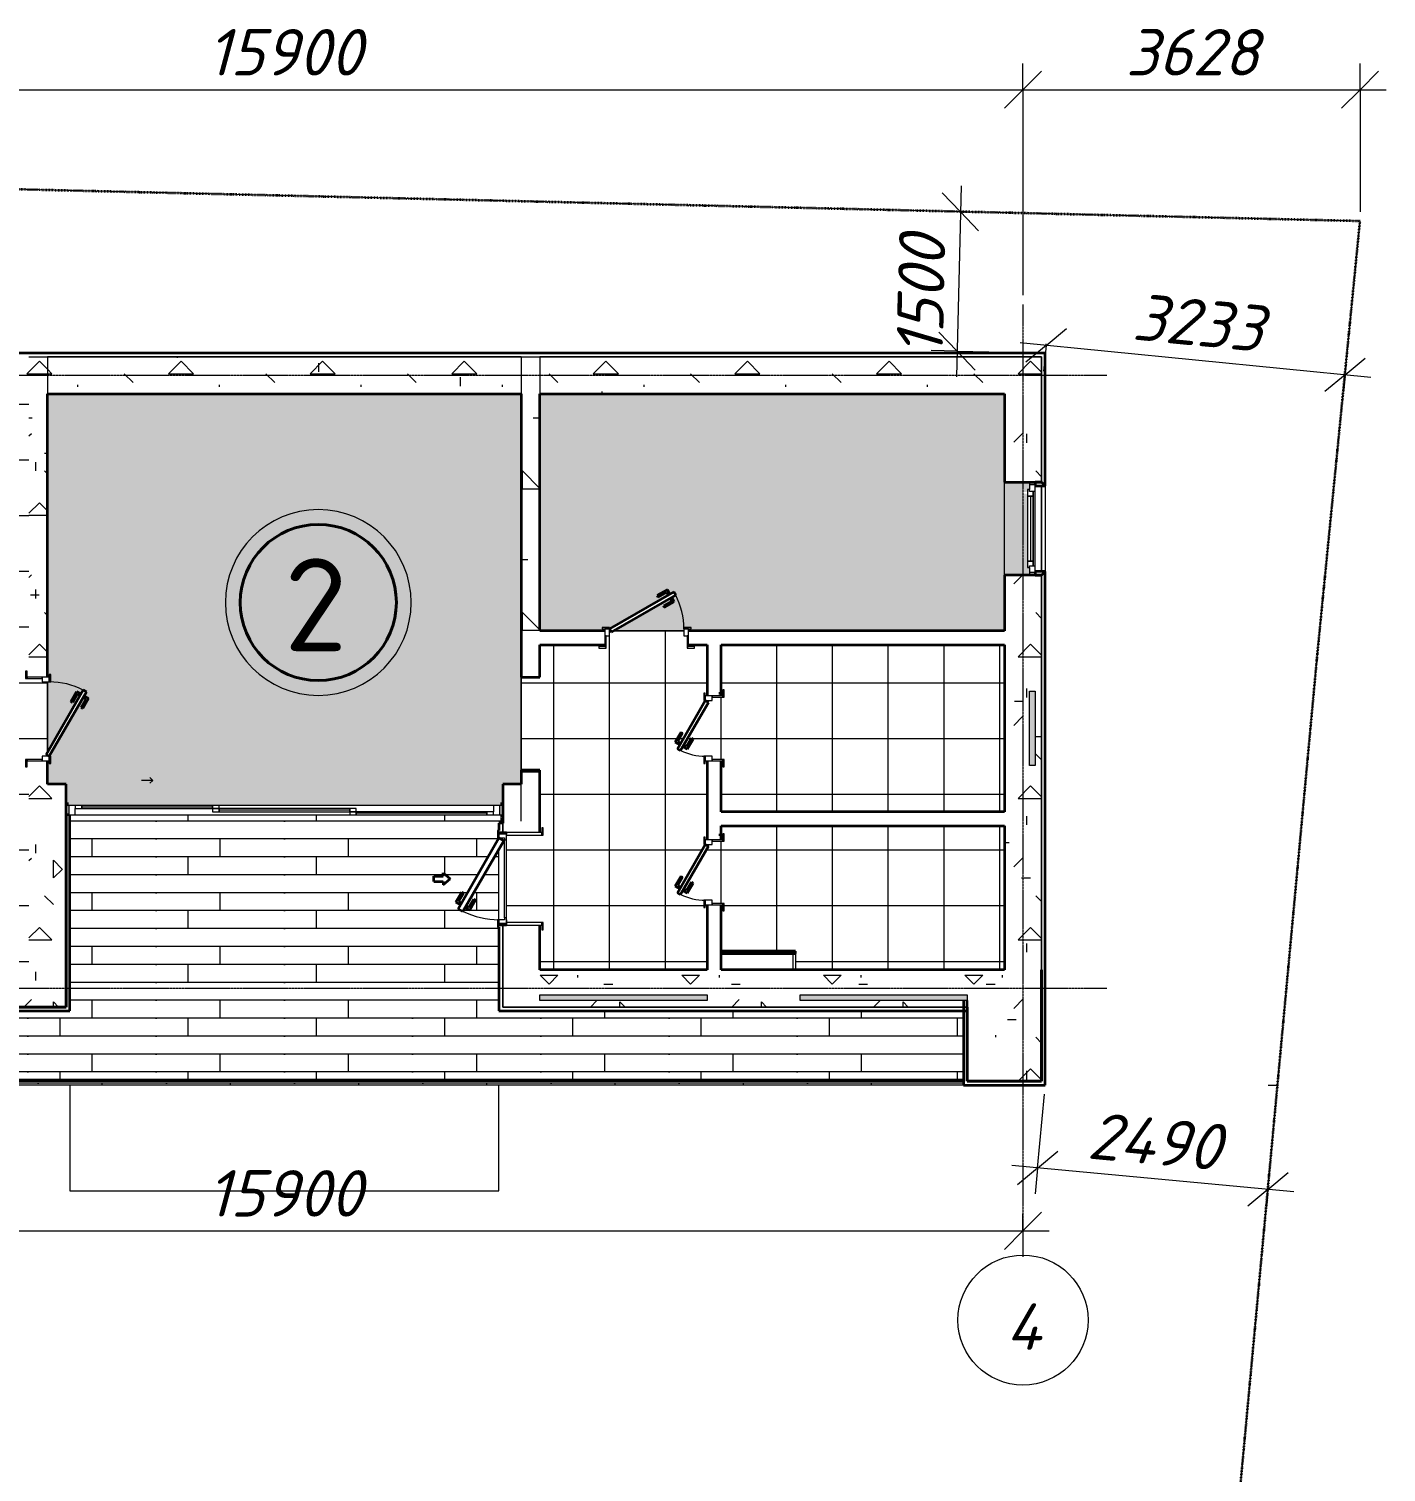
# Model space of a CAD drawing. Header units: millimetres. Extents: x -14888 to 33668, y -5535 to 40004.
# Drawn here: x 14500 to 29108, y 24466 to 40004 of the extents above; entities that cross this region are included whole.
import ezdxf

# ---------------------------------------------------------------- set-up
doc = ezdxf.new("R2010")
doc.units = ezdxf.units.MM
for name, pattern in [('Dash dot', [15.875, 6.35, -4.7625, 0, -4.7625]), ('Осевая 12-2-2_2_', [16, 12, -2, 0, -2]), ('Пунктир 1-0_7', [1.7, 1, -0.7]), ('Штрих', [6.35, 3.175, -3.175])]:
    doc.linetypes.add(name, pattern=pattern)
for name, color, linetype, lineweight in [('A-ANNO-DIMS', 7, 'Continuous', 9), ('A-ANNO-DIMS-200', 7, 'Continuous', 9), ('A-ANNO-NOTE', 7, 'Continuous', 9), ('A-AREA', 7, 'Пунктир 1-0_7', 9), ('A-DOOR', 7, 'Continuous', 9), ('A-FLOR', 7, 'Continuous', 9), ('A-FLOR-PATT', 7, 'Continuous', 9), ('A-GLAZ', 7, 'Continuous', 9), ('A-WALL', 7, 'Continuous', 9), ('A-WALL-PATT', 7, 'Continuous', 18), ('S-GRID', 7, 'Continuous', 9)]:
    doc.layers.add(name, color=color, linetype=linetype, lineweight=lineweight)
for name, color, linetype, lineweight, true_color in [('A-DETL', 7, 'Continuous', 9, 0x00a600), ('C-PROP-LINE', 1, 'Dash dot', 35, 0xff0000), ('S-GRID-IDEN', 7, 'Continuous', 9, 0x646464)]:
    doc.layers.add(name, color=color, linetype=linetype, lineweight=lineweight, true_color=true_color)
doc.styles.add('ISOCPEUR_B_2', font='', dxfattribs={"height": 1000})
doc.styles.add('ISOCPEUR_I', font='', dxfattribs={"height": 500})
doc.styles.get('ISOCPEUR_B_2').set_extended_font_data('ISOCPEUR', bold=True)
doc.styles.get('ISOCPEUR_I').set_extended_font_data('ISOCPEUR', italic=True)
doc.dimstyles.new('2_5_мм_1', dxfattribs={"dimscale": 304.8, "dimtxt": 497.990588, "dimasz": 1.312336, "dimexe": 0.918635, "dimexo": 0.328084, "dimgap": 0, "dimtad": 1, "dimdec": 0, "dimdsep": 46, "dimtxsty": 'ISOCPEUR_I', "dimblk1": 'OBLIQUE', "dimblk2": 'OBLIQUE', "dimsah": 1, "dimcen": 0.09, "dimdle": 0.918635, "dimadec": 1, "dimazin": 0, "dimtfac": 1, "dimtdec": 4, "dimtix": 1, "dimtmove": 0, "dimatfit": 3, "dimfxl": 1, "dimtvp": 1, "dimtolj": 1, "dimtzin": 0, "dimarcsym": 2})
doc.dimstyles.new('2_5_мм_1_1', dxfattribs={"dimscale": 304.8, "dimtxt": 497.990588, "dimasz": 1.312336, "dimexe": 0.918635, "dimexo": 0.328084, "dimgap": 0, "dimtad": 1, "dimdec": 0, "dimdsep": 46, "dimtxsty": 'ISOCPEUR_I', "dimblk1": 'OBLIQUE', "dimblk2": 'OBLIQUE', "dimsah": 1, "dimcen": 0.09, "dimdle": 0.918635, "dimadec": 1, "dimazin": 0, "dimtfac": 1, "dimtdec": 4, "dimtix": 1, "dimtmove": 2, "dimatfit": 3, "dimfxl": 1, "dimtvp": 1, "dimtolj": 1, "dimtzin": 0, "dimarcsym": 2})
pattern_1 = [(0, (0, 0), (1524, 1524), [190.5, -1333.5]), (90, (0, 0), (-1524, 1524), [190.5, -1333.5]), (135, (190.5, 0), (-1524, 1e-13), [269.41, -1885.854]), (0, (190.5, 857.2), (1524, 1524), [190.5, -1333.5]), (45, (285.8, 762), (0, 1524), [134.704, -2020.56]), (135, (285.8, 762), (-1524, 1e-13), [134.704, -2020.56]), (0, (762, 1238.2), (1524, 1524), [269.41, -1254.59]), (45, (762, 1238.2), (0, 1524), [190.5, -1964.76]), (135, (1031.4, 1238.2), (-1524, 1e-13), [190.5, -1964.76]), (90, (1047.8, 381), (-1524, 1524), [190.5, -1333.5]), (45, (1047.8, 381), (0, 1524), [134.704, -2020.56]), (135, (1143, 476.2), (-1524, 1e-13), [134.704, -2020.56]), (0, (190.5, 381), (1524, 1524), [95.25, -1276.35]), (0, (1333.5, 762), (1524, 1524), [95.25, -1276.35]), (90, (857.2, 952.5), (-1524, 1524), [95.25, -1276.35]), (135, (1047.8, 95.2), (-1524, 1e-13), [134.704, -2020.56]), (135, (381, 1143), (-1524, 1e-13), [134.704, -2020.56]), (45, (714.4, 500.1), (0, 1524), [134.704, -2020.56]), (90, (523.9, 190.5), (-1524, 1524), [23.81, -1500.187]), (90, (595.3, 833.4), (-1524, 1524), [23.81, -1500.187]), (90, (1309.7, 1095.4), (-1524, 1524), [23.81, -1500.187]), (90, (1333.5, 285.8), (-1524, 1524), [23.81, -1500.187])]

# ---------------------------------------------------------------- blocks, each defined once
blk = doc.blocks.new('INT 19 Дверь межкомнатная одностворчатая - 900 х 2370 _800_ Глухое Л-НАР-2537697-ГП')
at = {"layer": 'A-DOOR', "lineweight": 35}
for p, q in [((-313, 485), (-293, 520)), ((380, 85), (-313, 485)), ((-293, 520), (400, 120)), ((-250, 495), (-222, 543)), ((-215, 515), (-232, 485)), ((-222, 543), (-114, 480)), ((-124, 463), (-215, 515)), ((-114, 480), (-124, 463)), ((-297, 413), (-270, 460)), ((-189, 350), (-297, 413)), ((-252, 450), (-270, 420)), ((-270, 420), (-179, 368)), ((-179, 368), (-189, 350)), ((400, 120), (380, 85))]:
    blk.add_line(p, q, dxfattribs=at)
at = {"layer": 'A-DOOR'}
for p, q in [((-400, 135), (-480, 135)), ((-480, 135), (-480, 120)), ((-480, 120), (-400, 120)), ((-400, 120), (-450, 120)), ((-450, 120), (-450, 45)), ((-435, 45), (-450, 45)), ((-450, 45), (-450, -120)), ((-450, 45), (-400, 45)), ((-435, -120), (-435, 45)), ((-400, 120), (-400, 135)), ((-400, 45), (-400, 120)), ((480, 135), (400, 135)), ((400, 135), (400, 120)), ((400, 120), (480, 120)), ((450, 120), (400, 120)), ((400, 120), (400, 45)), ((400, 45), (450, 45)), ((450, 45), (435, 45)), ((435, 45), (435, -120)), ((450, 45), (450, 120)), ((450, -120), (450, 45)), ((480, 120), (480, 135)), ((-435, -120), (-515, -120)), ((-515, -120), (-515, -135)), ((-515, -135), (-435, -135)), ((-450, -120), (-435, -120)), ((-435, -135), (-435, -120)), ((435, -120), (450, -120)), ((515, -120), (435, -120)), ((435, -120), (435, -135)), ((435, -135), (515, -135)), ((515, -135), (515, -120))]:
    blk.add_line(p, q, dxfattribs=at)
blk.add_arc((400, 120), 800, 152.8794, 180, dxfattribs=at)
blk = doc.blocks.new('INT 19 Дверь межкомнатная одностворчатая - 700 х 2370 _800_ Глухое Л-НАР-2573615-ГП')
at = {"layer": 'A-DOOR', "lineweight": 35}
for p, q in [((-240, 360), (-220, 395)), ((280, 60), (-240, 360)), ((-224, 288), (-196, 335)), ((-220, 395), (300, 95)), ((-179, 325), (-196, 295)), ((-176, 370), (-149, 418)), ((-141, 390), (-159, 360)), ((-149, 418), (-41, 355)), ((-51, 338), (-141, 390)), ((-41, 355), (-51, 338)), ((-116, 225), (-224, 288)), ((-196, 295), (-106, 243)), ((-106, 243), (-116, 225)), ((300, 95), (280, 60))]:
    blk.add_line(p, q, dxfattribs=at)
at = {"layer": 'A-DOOR'}
for p, q in [((-300, 110), (-380, 110)), ((-380, 110), (-380, 95)), ((-380, 95), (-300, 95)), ((-300, 95), (-350, 95)), ((-350, 95), (-350, 20)), ((-335, 20), (-350, 20)), ((-350, 20), (-350, -95)), ((-350, 20), (-300, 20)), ((-335, -95), (-335, 20)), ((-300, 95), (-300, 110)), ((-300, 20), (-300, 95)), ((380, 110), (300, 110)), ((300, 110), (300, 95)), ((300, 95), (380, 95)), ((350, 95), (300, 95)), ((300, 95), (300, 20)), ((300, 20), (350, 20)), ((350, 20), (335, 20)), ((335, 20), (335, -95)), ((350, 20), (350, 95)), ((350, -95), (350, 20)), ((380, 95), (380, 110)), ((-335, -95), (-415, -95)), ((-415, -95), (-415, -110)), ((-415, -110), (-335, -110)), ((-350, -95), (-335, -95)), ((-335, -110), (-335, -95)), ((335, -95), (350, -95)), ((415, -95), (335, -95)), ((335, -95), (335, -110)), ((335, -110), (415, -110)), ((415, -110), (415, -95))]:
    blk.add_line(p, q, dxfattribs=at)
blk.add_arc((300, 95), 600, 153.8392, 180, dxfattribs=at)
blk = doc.blocks.new('INT 19 Дверь межкомнатная одностворчатая - 900 х 2370 _800_ Глухое П-НАР-2633360-ГП')
at = {"layer": 'A-DOOR', "lineweight": 35}
for p, q in [((293, 495), (-400, 95)), ((222, 518), (114, 455)), ((124, 438), (215, 490)), ((215, 490), (232, 460)), ((250, 470), (222, 518)), ((313, 460), (293, 495)), ((-380, 60), (313, 460)), ((114, 455), (124, 438)), ((270, 395), (179, 343)), ((179, 343), (189, 325)), ((189, 325), (297, 388)), ((252, 425), (270, 395)), ((297, 388), (270, 435)), ((-400, 95), (-380, 60))]:
    blk.add_line(p, q, dxfattribs=at)
at = {"layer": 'A-DOOR'}
for p, q in [((-400, 110), (-480, 110)), ((-480, 110), (-480, 95)), ((-480, 95), (-400, 95)), ((-400, 95), (-450, 95)), ((-450, 95), (-450, 20)), ((-435, 20), (-450, 20)), ((-450, 20), (-450, -95)), ((-450, 20), (-400, 20)), ((-435, -95), (-435, 20)), ((-400, 95), (-400, 110)), ((-400, 20), (-400, 95)), ((480, 110), (400, 110)), ((400, 110), (400, 95)), ((400, 95), (480, 95)), ((450, 95), (400, 95)), ((400, 95), (400, 20)), ((400, 20), (450, 20)), ((450, 20), (435, 20)), ((435, 20), (435, -95)), ((450, 20), (450, 95)), ((450, -95), (450, 20)), ((480, 95), (480, 110)), ((-435, -95), (-515, -95)), ((-515, -95), (-515, -110)), ((-515, -110), (-435, -110)), ((-450, -95), (-435, -95)), ((-435, -110), (-435, -95)), ((435, -95), (450, -95)), ((515, -95), (435, -95)), ((435, -95), (435, -110)), ((435, -110), (515, -110)), ((515, -110), (515, -95))]:
    blk.add_line(p, q, dxfattribs=at)
blk.add_arc((-400, 95), 800, 360, 27.1206, dxfattribs=at)
blk = doc.blocks.new('Стены 1 - Стены 1-2634266-ГП')
at = {"layer": 'A-WALL'}
blk.add_line((15593, 4873), (15593, 5048), dxfattribs=at)
blk = doc.blocks.new('INT 20 Окно раздвижное 3ст - INT 20 Окно раздвижное 3ст 4700-2750-2859571-ГП')
at = {"layer": 'A-GLAZ', "lineweight": 20, "true_color": 0x535353}
h = blk.add_hatch(color=251, dxfattribs=at)
h.paths.add_polyline_path([(-2320, 130), (-2350, 130), (-2350, 30), (-2320, 30)])
h.paths.add_polyline_path([(2320, 130), (2320, 30), (2350, 30), (2350, 130)])
at = {"layer": 'A-GLAZ', "lineweight": 20}
for p, q in [((-2320, 130), (-2350, 130)), ((-2350, 130), (-2350, 30)), ((-2350, 30), (-2320, 30)), ((-2250, 130), (-2320, 130)), ((-2320, 130), (-2320, 30)), ((-2250, 130), (-2320, 130)), ((-2320, 130), (-2320, 30)), ((-2320, 30), (703, 30)), ((-2320, 30), (-2250, 30)), ((-2180, 130), (-2250, 130)), ((-2250, 130), (-2250, 97)), ((-2250, 97), (-2180, 97)), ((-2250, 30), (-2250, 97)), ((-2180, 97), (-2180, 130)), ((-773, 130), (-2180, 130)), ((-2180, 130), (-2180, 97)), ((-2180, 113), (-773, 113)), ((-2180, 97), (-773, 97)), ((-703, 130), (-773, 130)), ((-773, 130), (-773, 97)), ((-773, 97), (-773, 130)), ((-703, 97), (-773, 97)), ((-773, 97), (-773, 63)), ((-773, 97), (-703, 97)), ((-773, 63), (-703, 63)), ((-703, 97), (-703, 130)), ((2320, 130), (-703, 130)), ((-703, 63), (-703, 97)), ((703, 97), (-703, 97)), ((-703, 97), (-703, 63)), ((-703, 80), (703, 80)), ((-703, 63), (703, 63)), ((773, 97), (703, 97)), ((703, 97), (703, 63)), ((703, 63), (703, 97)), ((703, 63), (773, 63)), ((773, 63), (703, 63)), ((703, 63), (703, 30)), ((703, 30), (773, 30)), ((773, 63), (773, 97)), ((773, 30), (773, 63)), ((2180, 63), (773, 63)), ((773, 63), (773, 30)), ((773, 47), (2180, 47)), ((773, 30), (2180, 30)), ((2250, 63), (2180, 63)), ((2180, 63), (2180, 30)), ((2180, 30), (2180, 63)), ((2180, 30), (2250, 30)), ((2250, 130), (2250, 63)), ((2320, 130), (2250, 130)), ((2250, 30), (2250, 63)), ((2250, 30), (2320, 30)), ((2250, 30), (2320, 30)), ((2320, 30), (2320, 130)), ((2320, 30), (2320, 130)), ((2350, 130), (2320, 130)), ((2320, 30), (2350, 30)), ((2350, 30), (2350, 130))]:
    blk.add_line(p, q, dxfattribs=at)
at = {"layer": 'A-GLAZ'}
for q in [(1447, -210), (1447, -270), (1537, -240)]:
    blk.add_line((1417, -240), q, dxfattribs=at)
blk = doc.blocks.new('INT 20 Окно Прямоугольник 1ст - INT 20 Окно Прямоугольник 1ст 800-750h-2861357-ГП')
at = {"layer": 'A-GLAZ', "lineweight": 20, "true_color": 0x4f4f4f}
blk.add_hatch(color=251, dxfattribs=at).paths.add_polyline_path([(400, 130), (-400, 130), (-400, 70), (400, 70)])
at = {"layer": 'A-GLAZ', "lineweight": 20}
for p, q in [((-400, 130), (400, 130)), ((-400, 70), (-400, 130)), ((400, 70), (-400, 70)), ((400, 130), (400, 70))]:
    blk.add_line(p, q, dxfattribs=at)
blk = doc.blocks.new('INT 20 Окно Прямоугольник 1ст - INT 20 Окно Прямоугольник 1ст 1800-750h-2859856-ГП')
at = {"layer": 'A-GLAZ', "lineweight": 20, "true_color": 0x4f4f4f}
blk.add_hatch(color=251, dxfattribs=at).paths.add_polyline_path([(-900, 130), (-900, 70), (900, 70), (900, 130), (721, 130)])
at = {"layer": 'A-GLAZ', "lineweight": 20}
for p, q in [((-900, 130), (900, 130)), ((-900, 70), (-900, 130)), ((900, 70), (-900, 70)), ((900, 130), (900, 70))]:
    blk.add_line(p, q, dxfattribs=at)
blk = doc.blocks.new('INT 20 Окно Прямоугольник 1ст - INT 20 Окно Прямоугольник 1ст 1800-750h-2859864-ГП')
at = {"layer": 'A-GLAZ', "lineweight": 20, "true_color": 0x4f4f4f}
blk.add_hatch(color=251, dxfattribs=at).paths.add_polyline_path([(-900, 130), (-900, 70), (900, 70), (900, 130), (-378, 130)])
at = {"layer": 'A-GLAZ', "lineweight": 20}
for p, q in [((-900, 130), (900, 130)), ((-900, 70), (-900, 130)), ((900, 70), (-900, 70)), ((900, 130), (900, 70))]:
    blk.add_line(p, q, dxfattribs=at)
blk = doc.blocks.new('INT 20 Окно Прямоугольник 1ст - INT 20 Окно Прямоугольник 1ст 800-2750h-2859604-ГП')
at = {"layer": 'A-GLAZ', "lineweight": 20, "true_color": 0x535353}
h = blk.add_hatch(color=251, dxfattribs=at)
h.paths.add_polyline_path([(500, 130), (470, 130), (470, 70), (500, 70)])
h.paths.add_polyline_path([(-470, 70), (-470, 130), (-500, 130), (-500, 70)])
at = {"layer": 'A-GLAZ', "lineweight": 20}
for p, q in [((-470, 130), (-500, 130)), ((-500, 130), (-500, 70)), ((-500, 70), (-470, 70)), ((-400, 130), (-470, 130)), ((-470, 130), (-470, 70)), ((-470, 70), (-420, 70)), ((470, 130), (400, 130)), ((420, 70), (470, 70)), ((470, 70), (470, 130)), ((500, 130), (470, 130)), ((470, 70), (500, 70)), ((500, 70), (500, 130))]:
    blk.add_line(p, q, dxfattribs=at)
blk = doc.blocks.new('INT 20 Откосы окон снаружи Прямоугольник - INT 20 Откосы окон снаружи Прямоугольник-2855585-ГП')
at = {"layer": 'A-WALL', "lineweight": 35}
for p, q in [((-477, 30), (-517, -10)), ((-477, -80), (-477, 30)), ((483, -10), (443, 30)), ((443, 30), (443, -80)), ((-517, -10), (-517, -80)), ((-517, -80), (-487, -80)), ((453, -80), (483, -80)), ((483, -80), (483, -10))]:
    blk.add_line(p, q, dxfattribs=at)
blk = doc.blocks.new('INT 20 Створка - 05_ Правое поворотно-откидное-2844986-ГП')
at = {"layer": 'A-GLAZ', "lineweight": 20}
for p, q in [((400, 30), (-400, 30)), ((-400, 30), (-400, 10)), ((-400, 10), (400, 10)), ((-350, 10), (-400, 10)), ((-400, 10), (-400, -30)), ((-350, -50), (-350, 10)), ((350, 10), (-350, 10)), ((-350, 10), (-350, -50)), ((400, 10), (350, 10)), ((350, 10), (350, -50)), ((350, -50), (350, 10)), ((400, 10), (400, 30)), ((400, -30), (400, 10)), ((-400, -30), (-420, -30)), ((-420, -30), (-420, -50)), ((-420, -50), (-350, -50)), ((-350, -20), (350, -20)), ((-350, -50), (350, -50)), ((350, -50), (420, -50)), ((420, -30), (400, -30)), ((420, -50), (420, -30))]:
    blk.add_line(p, q, dxfattribs=at)
blk = doc.blocks.new('INT 19 Дверь входная одностворчатая с остеклением - 1000 х 2480 ОС-Сверху-2841500-ГП')
at = {"layer": 'A-DOOR', "lineweight": 35}
for p, q in [((-30, 940), (-30, 842)), ((-30, 940), (0, 940)), ((0, 940), (30, 940)), ((30, 940), (30, 842)), ((-65, 842), (0, 764)), ((-30, 842), (-65, 842)), ((65, 842), (0, 764)), ((30, 842), (65, 842)), ((-352, 628), (-322, 680)), ((410, 188), (-352, 628)), ((-322, 680), (440, 240)), ((-279, 655), (-251, 703)), ((-244, 675), (-261, 645)), ((-251, 703), (-143, 640)), ((-153, 623), (-244, 675)), ((-143, 640), (-153, 623)), ((-336, 555), (-309, 603)), ((-228, 493), (-336, 555)), ((-291, 593), (-309, 563)), ((-309, 563), (-218, 510)), ((-218, 510), (-228, 493)), ((440, 240), (410, 188))]:
    blk.add_line(p, q, dxfattribs=at)
at = {"layer": 'A-DOOR'}
for p, q in [((-440, 255), (-520, 255)), ((-520, 255), (-520, 240)), ((-520, 240), (-480, 240)), ((-500, 240), (-480, 240)), ((-500, 240), (-500, 160)), ((-500, 160), (-480, 160)), ((-480, 160), (-500, 160)), ((-500, 160), (-500, -220)), ((-480, 160), (-480, 240)), ((-480, 240), (-440, 240)), ((-440, 240), (-480, 240)), ((-480, 240), (-480, 160)), ((-440, 160), (-480, 160)), ((-480, 160), (-420, 160)), ((-470, -220), (-470, 160)), ((-440, 240), (-440, 255)), ((-440, 180), (-440, 240)), ((-440, 240), (320, 240)), ((-420, 180), (-440, 180)), ((-420, 160), (-420, 180)), ((-420, 180), (420, 180)), ((-420, 160), (420, 160)), ((440, 180), (420, 180)), ((420, 180), (420, 160)), ((420, 160), (480, 160)), ((520, 255), (440, 255)), ((440, 255), (440, 240)), ((480, 240), (440, 240)), ((480, 240), (440, 240)), ((440, 240), (440, 180)), ((440, 160), (480, 160)), ((470, 160), (470, -220)), ((480, 240), (500, 240)), ((480, 240), (520, 240)), ((480, 160), (480, 240)), ((480, 160), (480, 240)), ((480, 160), (500, 160)), ((500, 160), (480, 160)), ((500, 240), (500, 160)), ((500, -220), (500, 160)), ((520, 240), (520, 255)), ((-470, -220), (-550, -220)), ((-550, -220), (-550, -235)), ((-550, -235), (-470, -235)), ((-500, -220), (-470, -220)), ((-470, -235), (-470, -220)), ((470, -220), (500, -220)), ((550, -220), (470, -220)), ((470, -220), (470, -235)), ((470, -235), (550, -235)), ((550, -235), (550, -220))]:
    blk.add_line(p, q, dxfattribs=at)
blk.add_arc((440, 240), 880, 153.9264, 180, dxfattribs=at)
blk = doc.blocks.new('Family - ___-2304112-ГП')
at = {"layer": 'C-PROP-LINE', "color": 7, "linetype": 'Continuous', "lineweight": 9}
for p, q in [((21697, 12933), (-7355, 13620)), ((21238, 8277), (21697, 12933)), ((19653, -8851), (21238, 8277))]:
    blk.add_line(p, q, dxfattribs=at)
blk = doc.blocks.new('Ось сетки - Круг-2866823-ГП')
at = {"layer": 'S-GRID-IDEN', "color": 7}
blk.add_circle((0, 0), 3.5, dxfattribs=at)
blk = doc.blocks.new('Баня_rvt-1-ГП')
at = {"layer": 'A-FLOR-PATT', "true_color": 0xd5d5d5}
h = blk.add_hatch(dxfattribs=at)
h.set_pattern_fill('FP_11', color=254, style=0, pattern_type=2)
h.set_pattern_definition([(0, (12350.1, 38963.8), (0, 600), []), (90, (12350.1, 38963.8), (-600, 4e-14), [])])
h.paths.add_polyline_path([(13980, 29643), (14080, 29643), (14080, 29873), (14500, 29873), (14500, 32123), (14480, 32123), (14480, 32058), (14465, 32058), (14465, 32138), (14645, 32138), (14645, 32173), (14700, 32173), (14700, 32185), (14685, 32193), (14700, 32218), (14700, 32973), (14645, 32973), (14645, 33008), (14465, 33008), (14465, 33088), (14480, 33088), (14480, 33023), (14500, 33023), (14500, 33373), (13530, 33373), (13530, 33413), (14500, 33413), (14500, 36073), (11350, 36073), (11350, 33413), (12870, 33413), (12870, 33373), (11200, 33373), (11200, 36073), (9500, 36073), (9500, 34693), (10600, 34693), (10600, 34653), (9500, 34653), (9500, 33073), (9230, 33073), (9230, 32993), (9250, 32993), (9250, 32203), (9260, 32203), (9260, 32198), (9305, 32198), (9305, 32178), (9260, 32178), (9260, 32173), (9250, 32173), (9250, 32153), (9230, 32153), (9230, 32073), (9500, 32073), (9500, 29873), (9940, 29873), (9940, 29643), (12775, 29643)])
h.paths.add_polyline_path([(21780, 31223), (21815, 31203), (21550, 30744), (21580, 30727), (21633, 30817), (21650, 30807), (21587, 30699), (21540, 30726), (21515, 30683), (21480, 30703), (21505, 30747), (21457, 30774), (21520, 30882), (21537, 30872), (21485, 30781), (21515, 30764), (21765, 31197)])
h.paths.add_polyline_path([(21780, 32773), (21815, 32753), (21550, 32294), (21580, 32277), (21633, 32367), (21650, 32357), (21587, 32249), (21540, 32276), (21515, 32233), (21480, 32253), (21505, 32297), (21457, 32324), (21520, 32432), (21537, 32422), (21485, 32331), (21515, 32314), (21765, 32747)])
h.paths.add_polyline_path([(24680, 29873), (25000, 29873), (25000, 31423), (21950, 31423), (21950, 31273), (21970, 31274), (21970, 31338), (21985, 31338), (21985, 31258), (21855, 31258), (21855, 31223), (21765, 31223), (21765, 31303), (21780, 31303), (21780, 31273), (21800, 31273), (21800, 32123), (21780, 32122), (21780, 32093), (21765, 32093), (21765, 32173), (21855, 32173), (21855, 32138), (21985, 32137), (21985, 32058), (21970, 32058), (21970, 32123), (21950, 32123), (21950, 31573), (25000, 31573), (25000, 33373), (21950, 33373), (21950, 32823), (21970, 32823), (21970, 32888), (21985, 32888), (21985, 32808), (21855, 32808), (21855, 32773), (21765, 32773), (21765, 32853), (21780, 32853), (21780, 32823), (21800, 32823), (21800, 33373), (21600, 33373), (21600, 33353), (21665, 33353), (21665, 33338), (21585, 33338), (21585, 33468), (21550, 33468), (21550, 33523), (20795, 33523), (20770, 33508), (20762, 33523), (20750, 33523), (20750, 33468), (20715, 33468), (20715, 33338), (20635, 33338), (20635, 33353), (20700, 33353), (20700, 33373), (20000, 33373), (20000, 33023), (19800, 33023), (19800, 32023), (20000, 32023), (20000, 31353), (20020, 31353), (20020, 31403), (20035, 31403), (20035, 31323), (19640, 31323), (19640, 30383), (20035, 30383), (20035, 30303), (20020, 30303), (20020, 30353), (20000, 30353), (20000, 29873), (21800, 29873), (21800, 30573), (21780, 30573), (21780, 30543), (21765, 30543), (21765, 30623), (21855, 30623), (21855, 30588), (21985, 30588), (21985, 30508), (21970, 30508), (21970, 30573), (21950, 30573), (21950, 30073), (22750, 30073), (22750, 29873), (24600, 29873)])
h.paths.add_polyline_path([(19640, 30353), (19640, 30373), (19600, 30373), (19600, 30353), (19620, 30353)])
h.paths.add_polyline_path([(19600, 31333), (19640, 31333), (19640, 31353), (19600, 31353)])
at = {"layer": 'A-FLOR-PATT', "true_color": 0x383838}
h = blk.add_hatch(dxfattribs=at)
h.set_pattern_fill('FP_12', color=250, style=0, pattern_type=2)
h.set_pattern_definition([(45, (18650.13, 38963.8), (0, 141.4214), [200, -600]), (45, (18791.55, 38963.8), (0, 141.4214), [200, -600]), (135, (18932.97, 38963.8), (1e-14, 141.4214), [100, -700]), (45, (19145.1, 39034.51), (0, 141.4214), [100, -700]), (135, (19074.39, 38963.8), (1e-14, 141.4214), [200, -600]), (135, (19215.81, 38963.8), (1e-14, 141.4214), [200, -600]), (135, (18932.97, 38963.8), (1e-14, 141.4214), [100, -700]), (45, (18862.26, 39034.51), (0, 141.4214), [100, -700])])
h.paths.add_polyline_path([(14720, 32173), (14700, 32185), (14700, 32173)])
h.paths.add_polyline_path([(19570, 31643), (19600, 31643), (19600, 31873), (19800, 31873), (19800, 36073), (14700, 36073), (14700, 33023), (14720, 33023), (14720, 33053), (14735, 33053), (14735, 32973), (14700, 32973), (14700, 32218), (15050, 32825), (15020, 32842), (14968, 32752), (14950, 32762), (15013, 32870), (15061, 32843), (15085, 32886), (15120, 32866), (15095, 32822), (15143, 32795), (15080, 32687), (15063, 32697), (15115, 32788), (15085, 32805), (14720, 32173), (14735, 32173), (14735, 32093), (14720, 32093), (14720, 32123), (14700, 32123), (14700, 31873), (14900, 31873), (14900, 31643), (19500, 31643)])
h.paths.add_polyline_path([(21630, 33523), (25000, 33523), (25000, 34123), (25270, 34123), (25270, 34203), (25250, 34203), (25250, 34993), (25240, 34993), (25240, 34998), (25195, 34998), (25195, 35018), (25240, 35018), (25240, 35023), (25250, 35023), (25250, 35043), (25270, 35043), (25270, 35123), (25000, 35123), (25000, 36073), (20000, 36073), (20000, 33523), (20700, 33523), (20700, 33543), (20670, 33543), (20670, 33558), (20750, 33558), (20750, 33543), (21382, 33908), (21365, 33938), (21274, 33886), (21264, 33903), (21372, 33966), (21400, 33918), (21443, 33943), (21463, 33908), (21420, 33883), (21447, 33836), (21339, 33773), (21329, 33791), (21420, 33843), (21402, 33873), (20795, 33523), (21550, 33523), (21550, 33558), (21630, 33558), (21630, 33543), (21600, 33543), (21600, 33523)])
h.paths.add_polyline_path([(20762, 33523), (20750, 33543), (20750, 33523)])
at = {"layer": 'A-FLOR-PATT', "true_color": 0x5a5a5a}
h = blk.add_hatch(dxfattribs=at)
h.set_pattern_fill('FP_10', color=251, style=0, pattern_type=2)
h.set_pattern_definition([(180, (18630.1, 30123.96), (-7e-14, -579), [1380, 0]), (180, (18630.1, 30316.96), (-7e-14, -579), [1380, 0]), (90, (17595.1, 30317), (-1380, 8e-14), [193, -386]), (180, (18630.1, 30509.96), (-7e-14, -579), [1380, 0]), (90, (17940.1, 30510), (-1380, 8e-14), [193, -386])])
h.paths.add_polyline_path([(24560, 28693), (24560, 29433), (19560, 29433), (19560, 30333), (19545, 30333), (19545, 30413), (19560, 30413), (19560, 31173), (19207, 30561), (19238, 30544), (19290, 30635), (19307, 30625), (19245, 30517), (19197, 30544), (19172, 30501), (19120, 30531), (19145, 30574), (19097, 30602), (19160, 30710), (19177, 30700), (19125, 30609), (19155, 30591), (19560, 31293), (19545, 31293), (19545, 31373), (19560, 31373), (19560, 31453), (19600, 31453), (19600, 31543), (14940, 31543), (14940, 29433), (14060, 29433), (14060, 29543), (9920, 29543), (9920, 29453), (9940, 29453), (9940, 28693), (19600, 28693)])
h.paths.add_polyline_path([(19560, 30353), (19600, 30353), (19600, 30373), (19560, 30373)])
h.paths.add_polyline_path([(19578, 31333), (19600, 31333), (19600, 31353), (19560, 31353), (19560, 31333), (19570, 31333)])
at = {"layer": 'A-WALL-PATT', "lineweight": 9}
h = blk.add_hatch(dxfattribs=at)
h.set_pattern_fill('FP_8', color=256, style=0, pattern_type=2)
h.set_pattern_definition(pattern_1)
h.paths.add_polyline_path([(25000, 36073), (25000, 36473), (20000, 36473), (20000, 36073), (24680, 36073)])
h.paths.add_polyline_path([(19800, 36073), (19800, 36473), (14700, 36473), (14700, 36073), (17877, 36073)])
h.paths.add_polyline_path([(14500, 36073), (14500, 36473), (9100, 36473), (9100, 36073), (12600, 36073)])
h.paths.add_polyline_path([(12570, 36343), (11600, 36343), (11600, 36403), (12600, 36403), (12600, 36343)])
h = blk.add_hatch(dxfattribs=at)
h.set_pattern_fill('FP_8', color=256, style=0, pattern_type=2)
h.set_pattern_definition(pattern_1)
h.paths.add_polyline_path([(14500, 31473), (14700, 31473), (14700, 32123), (14500, 32123), (14500, 31868)])
h.paths.add_polyline_path([(14700, 33023), (14700, 36473), (14500, 36473), (14500, 33023), (14645, 33023)])
h = blk.add_hatch(dxfattribs=at)
h.set_pattern_fill('FP_8', color=256, style=0, pattern_type=2)
h.set_pattern_definition(pattern_1)
h.paths.add_polyline_path([(19800, 31473), (20000, 31473), (20000, 32023), (19800, 32023), (19800, 31873)])
h.paths.add_polyline_path([(19800, 33023), (20000, 33023), (20000, 36473), (19800, 36473), (19800, 35484)])
h = blk.add_hatch(dxfattribs=at)
h.set_pattern_fill('FP_8', color=256, style=0, pattern_type=2)
h.set_pattern_definition(pattern_1)
h.paths.add_polyline_path([(25400, 29873), (25400, 34123), (25000, 34123), (25000, 29873)])
h.paths.add_polyline_path([(25270, 32073), (25270, 32873), (25330, 32873), (25330, 32073)])
h.paths.add_polyline_path([(25000, 35123), (25400, 35123), (25400, 36473), (25000, 36473), (25000, 35484)])
h = blk.add_hatch(dxfattribs=at)
h.set_pattern_fill('FP_8', color=256, style=0, pattern_type=2)
h.set_pattern_definition(pattern_1)
h.paths.add_polyline_path([(25000, 33373), (25000, 33523), (21600, 33523), (21600, 33373), (24680, 33373)])
h.paths.add_polyline_path([(20000, 33373), (20700, 33373), (20700, 33523), (20000, 33523), (20000, 33468)])
h = blk.add_hatch(dxfattribs=at)
h.set_pattern_fill('FP_8', color=256, style=0, pattern_type=2)
h.set_pattern_definition(pattern_1)
h.paths.add_polyline_path([(21855, 29873), (21950, 29873), (21950, 30573), (21800, 30573), (21800, 29873)])
h.paths.add_polyline_path([(21855, 31273), (21950, 31273), (21950, 32123), (21800, 32123), (21800, 31273)])
h.paths.add_polyline_path([(21950, 32823), (21950, 33373), (21800, 33373), (21800, 32823), (21855, 32823)])
h = blk.add_hatch(dxfattribs=at)
h.set_pattern_fill('FP_8', color=256, style=0, pattern_type=2)
h.set_pattern_definition(pattern_1)
h.paths.add_polyline_path([(14900, 29873), (14900, 31873), (14700, 31873), (14700, 31473), (14500, 31473), (14500, 29873)])
at = {"layer": 'A-WALL-PATT', "lineweight": 9, "true_color": 0x9f9f9f}
h = blk.add_hatch(dxfattribs=at)
h.set_pattern_fill('FP_13', color=253, style=0, pattern_type=2)
h.set_pattern_definition([(45, (0, 0), (-424.264, 424.264), []), (135, (0, 0), (-424.264, -424.264), [])])
h.paths.add_polyline_path([(22750, 30048), (22750, 30073), (21950, 30073), (21950, 30048), (22129, 30048)])
at = {"layer": 'A-WALL-PATT', "lineweight": 9}
h = blk.add_hatch(dxfattribs=at)
h.set_pattern_fill('FP_8', color=256, style=0, pattern_type=2)
h.set_pattern_definition(pattern_1)
h.paths.add_polyline_path([(14900, 29473), (14900, 29873), (14080, 29873), (14080, 29473), (14475, 29473)])
h.paths.add_polyline_path([(9900, 29473), (9920, 29473), (9920, 29873), (9500, 29873), (9500, 29473), (9798, 29473)])
h = blk.add_hatch(dxfattribs=at)
h.set_pattern_fill('FP_8', color=256, style=0, pattern_type=2)
h.set_pattern_definition(pattern_1)
h.paths.add_polyline_path([(25400, 29473), (25400, 29873), (20000, 29873), (20000, 29603), (21800, 29603), (21800, 29543), (20000, 29543), (20000, 29473), (25000, 29473)])
h.paths.add_polyline_path([(24570, 29543), (22800, 29543), (22800, 29603), (24600, 29603), (24600, 29543)])
h = blk.add_hatch(dxfattribs=at)
h.set_pattern_fill('FP_8', color=256, style=0, pattern_type=2)
h.set_pattern_definition(pattern_1)
h.paths.add_polyline_path([(24680, 28673), (25000, 28673), (25000, 29473), (24600, 29473), (24600, 28673)])
h = blk.add_hatch(dxfattribs=at)
h.set_pattern_fill('FP_8', color=256, style=0, pattern_type=2)
h.set_pattern_definition(pattern_1)
h.paths.add_polyline_path([(25400, 28673), (25400, 29473), (25000, 29473), (25000, 28673)])
at = {"layer": 'A-WALL-PATT', "lineweight": 9, "true_color": 0x5a5a5a}
h = blk.add_hatch(dxfattribs=at)
h.set_pattern_fill('FP_9', color=251, style=0, pattern_type=2)
h.set_pattern_definition([(0, (23970.1, 28722.96), (0, 579), [1380, 0]), (0, (23970.1, 28529.96), (0, 579), [1380, 0]), (270, (25005.1, 28530), (1380, 8e-14), [193, -386]), (0, (23970.1, 28336.96), (0, 579), [1380, 0]), (270, (24660.1, 28337), (1380, 8e-14), [193, -386])])
h.paths.add_polyline_path([(24560, 28673), (24560, 28693), (9940, 28693), (9940, 28673), (17877, 28673)])
h = blk.add_hatch(dxfattribs=at)
h.set_pattern_fill('FP_14', color=251, style=0, pattern_type=2)
h.set_pattern_definition([(180, (10460.1, 28652.96), (-7e-14, -579), [1380, 0]), (180, (10460.1, 28845.96), (-7e-14, -579), [1380, 0]), (90, (9425.1, 28846), (-1380, 8e-14), [193, -386]), (180, (10460.1, 29038.96), (-7e-14, -579), [1380, 0]), (90, (9770.1, 29039), (-1380, 8e-14), [193, -386])])
h.paths.add_polyline_path([(24560, 28633), (24560, 28673), (9940, 28671), (9940, 28633), (17877, 28633)])
at = {"layer": 'A-AREA', "color": 8, "linetype": 'Штрих', "true_color": 0x808080}
for p, q in [((14920, 31673), (14920, 31643)), ((19580, 31673), (19580, 31643)), ((19580, 31543), (19580, 31453)), ((19600, 31475), (14940, 31475)), ((19580, 31353), (19580, 31333)), ((19580, 30373), (19580, 30353)), ((9940, 28673), (24560, 28673))]:
    blk.add_line(p, q, dxfattribs=at)
at = {"layer": 'A-FLOR'}
for p, q in [((20762, 33523), (20750, 33523)), ((20750, 33523), (20762, 33523)), ((21550, 33523), (20795, 33523)), ((20795, 33523), (21550, 33523)), ((14700, 32218), (14700, 32973)), ((14700, 32973), (14700, 32218)), ((19800, 33023), (19800, 32023)), ((19800, 32023), (19800, 33023)), ((14700, 32173), (14700, 32185)), ((14700, 32185), (14700, 32173)), ((19600, 31333), (19600, 31353)), ((19600, 31353), (19600, 31333)), ((19600, 30353), (19600, 30373)), ((19600, 30373), (19600, 30353)), ((9940, 28693), (24560, 28693)), ((14940, 28633), (14940, 27493)), ((19560, 27493), (19560, 28633)), ((14940, 27493), (19560, 27493))]:
    blk.add_line(p, q, dxfattribs=at)
at = {"layer": 'A-WALL', "lineweight": 35}
for p, q in [((25200, 36513), (9300, 36513)), ((25440, 36513), (25200, 36513)), ((25440, 36473), (25440, 36513)), ((25440, 35083), (25440, 36473)), ((14700, 36073), (19800, 36073)), ((14700, 33023), (14700, 36073)), ((19800, 36073), (19800, 33023)), ((20000, 36073), (25000, 36073)), ((20000, 33523), (20000, 36073)), ((25000, 36073), (25000, 35123)), ((25000, 35123), (25400, 35123)), ((25400, 35123), (25440, 35083)), ((25400, 34123), (25000, 34123)), ((25000, 34123), (25000, 33523)), ((25440, 34163), (25400, 34123)), ((25440, 28633), (25440, 34163)), ((20700, 33523), (20000, 33523)), ((25000, 33523), (21600, 33523)), ((20000, 33023), (20000, 33373)), ((20000, 33373), (20700, 33373)), ((21600, 33373), (21800, 33373)), ((21800, 33373), (21800, 32823)), ((21950, 32823), (21950, 33373)), ((21950, 33373), (25000, 33373)), ((25000, 33373), (25000, 31573)), ((19800, 33023), (20000, 33023)), ((14700, 31873), (14700, 32123)), ((20000, 32023), (19800, 32023)), ((19800, 32023), (19800, 31873)), ((20000, 31873), (20000, 32023)), ((21800, 32123), (21800, 31273)), ((21950, 31573), (21950, 32123)), ((14900, 31873), (14700, 31873)), ((14900, 29873), (14900, 31873)), ((19800, 31873), (19600, 31873)), ((19600, 31873), (19600, 31473)), ((20000, 31473), (20000, 31873)), ((14930, 31543), (14900, 31543)), ((14900, 31543), (14900, 29473)), ((14940, 29433), (14940, 31543)), ((25000, 31573), (21950, 31573)), ((19560, 31453), (19560, 31373)), ((19600, 31453), (19560, 31453)), ((19600, 31473), (19600, 31453)), ((20000, 31353), (20000, 31473)), ((21950, 31273), (21950, 31423)), ((21950, 31423), (25000, 31423)), ((25000, 31423), (25000, 29873)), ((19560, 31353), (19600, 31353)), ((19600, 31353), (19640, 31353)), ((21800, 30573), (21800, 29873)), ((21950, 29873), (21950, 30573)), ((19600, 30353), (19560, 30353)), ((19560, 30333), (19560, 29433)), ((19640, 30353), (19600, 30353)), ((20000, 29873), (20000, 30353)), ((22750, 30073), (21950, 30073)), ((21950, 30073), (21950, 30048)), ((21950, 30048), (22750, 30048)), ((22750, 30048), (22750, 30073)), ((14900, 29473), (14900, 29873)), ((21800, 29873), (20000, 29873)), ((25000, 29873), (21950, 29873)), ((25400, 29473), (25400, 29873)), ((25400, 29873), (25400, 28673)), ((24560, 29543), (24560, 28673)), ((24600, 28673), (24600, 29543)), ((14060, 29433), (14900, 29433)), ((14080, 29473), (14900, 29473)), ((14900, 29473), (14100, 29473)), ((14900, 29433), (14940, 29433)), ((19560, 29433), (19600, 29433)), ((19600, 29433), (24600, 29433)), ((24600, 29473), (24600, 28673)), ((24600, 29433), (24600, 29473)), ((25400, 28673), (25400, 29473)), ((24560, 28673), (24560, 28633)), ((24560, 28633), (25400, 28633)), ((24600, 28673), (25000, 28673)), ((25400, 28673), (24600, 28673)), ((25000, 28673), (25400, 28673)), ((25400, 28633), (25440, 28633))]:
    blk.add_line(p, q, dxfattribs=at)
at = {"layer": 'A-WALL'}
for p, q in [((14500, 36473), (14700, 36473)), ((19800, 36473), (14700, 36473)), ((14700, 36473), (14700, 36073)), ((14700, 36473), (19800, 36473)), ((19800, 36473), (19800, 36073)), ((19800, 36473), (20000, 36473)), ((25000, 36473), (20000, 36473)), ((20000, 36473), (20000, 36073)), ((20000, 36473), (25000, 36473)), ((25200, 36473), (25000, 36473)), ((25000, 36473), (25200, 36473)), ((25400, 36473), (25200, 36473)), ((25200, 36473), (25400, 36473)), ((25400, 35123), (25400, 36473)), ((25400, 36473), (25400, 35123)), ((25000, 34123), (25000, 35123)), ((25400, 35083), (25400, 34163)), ((25400, 34163), (25400, 35083)), ((25440, 35083), (25440, 34163)), ((25400, 29873), (25400, 34123)), ((25400, 34123), (25400, 29873)), ((19800, 31473), (19800, 31873)), ((19600, 31453), (19600, 31353)), ((19600, 31353), (19600, 31453)), ((19600, 30353), (19600, 29473)), ((19600, 29473), (19600, 30353)), ((22725, 29873), (22725, 30048)), ((22750, 30048), (22750, 29873)), ((19600, 29473), (20000, 29473)), ((20000, 29473), (19600, 29473)), ((20000, 29473), (24600, 29473)), ((24600, 29473), (20000, 29473)), ((24560, 28693), (9940, 28693)), ((24560, 28673), (9940, 28673)), ((9940, 28673), (24560, 28673)), ((24560, 28633), (9940, 28633))]:
    blk.add_line(p, q, dxfattribs=at)
at = {"layer": 'S-GRID', "color": 251, "linetype": 'Осевая 12-2-2_2_', "true_color": 0x646464}
for p, q in [((25200, 37035), (25200, 26803)), ((26103, 36273), (6751, 36273)), ((26103, 29673), (6751, 29673))]:
    blk.add_line(p, q, dxfattribs=at)
at = {"layer": 'A-DOOR', "lineweight": 9}
blk.add_blockref('INT 19 Дверь межкомнатная одностворчатая - 900 х 2370 _800_ Глухое П-НАР-2633360-ГП', (21150, 33448), dxfattribs=at)
for name, p, rotation in [('INT 19 Дверь межкомнатная одностворчатая - 900 х 2370 _800_ Глухое Л-НАР-2537697-ГП', (14600, 32573), 270), ('INT 19 Дверь межкомнатная одностворчатая - 700 х 2370 _800_ Глухое Л-НАР-2573615-ГП', (21875, 32473), 90), ('INT 19 Дверь входная одностворчатая с остеклением - 1000 х 2480 ОС-Сверху-2841500-ГП', (19800, 30853), 90), ('INT 19 Дверь межкомнатная одностворчатая - 700 х 2370 _800_ Глухое Л-НАР-2573615-ГП', (21875, 30923), 90)]:
    blk.add_blockref(name, p, dxfattribs=dict(at, rotation=rotation))
at = {"layer": 'A-GLAZ', "lineweight": 9}
for name, p, rotation in [('INT 20 Окно Прямоугольник 1ст - INT 20 Окно Прямоугольник 1ст 800-2750h-2859604-ГП', (25200, 34623), 269.9999999999999), ('INT 20 Створка - 05_ Правое поворотно-откидное-2844986-ГП', (25300, 34623), 269.9999999999999), ('INT 20 Окно Прямоугольник 1ст - INT 20 Окно Прямоугольник 1ст 800-750h-2861357-ГП', (25200, 32473), 269.9999999999999), ('INT 20 Окно раздвижное 3ст - INT 20 Окно раздвижное 3ст 4700-2750-2859571-ГП', (17250, 31673), 180), ('INT 20 Окно Прямоугольник 1ст - INT 20 Окно Прямоугольник 1ст 1800-750h-2859864-ГП', (20900, 29673), 180), ('INT 20 Окно Прямоугольник 1ст - INT 20 Окно Прямоугольник 1ст 1800-750h-2859856-ГП', (23700, 29673), 180)]:
    blk.add_blockref(name, p, dxfattribs=dict(at, rotation=rotation))
at = {"layer": 'A-WALL', "lineweight": 9, "rotation": 269.9999999999999}
blk.add_blockref('INT 20 Откосы окон снаружи Прямоугольник - INT 20 Откосы окон снаружи Прямоугольник-2855585-ГП', (25410, 34606), dxfattribs=at)
at = {"layer": 'A-WALL', "lineweight": 9}
blk.add_blockref('Стены 1 - Стены 1-2634266-ГП', (7132, 25000), dxfattribs=at)
at = {"layer": 'C-PROP-LINE', "lineweight": 9}
blk.add_blockref('Family - ___-2304112-ГП', (7132, 25000), dxfattribs=at)
at = {"layer": 'S-GRID-IDEN', "color": 251, "lineweight": 5, "true_color": 0x646464, "xscale": 199.9999999999999, "yscale": 199.9999999999999, "zscale": 199.9999999999999, "rotation": 180}
blk.add_blockref('Ось сетки - Круг-2866823-ГП', (25200, 26103), dxfattribs=at)
at = {"layer": 'S-GRID-IDEN', "color": 7, "insert": (25016, 26282), "char_height": 500, "width": 481.01, "attachment_point": 1, "style": 'ISOCPEUR_I'}
blk.add_mtext('\\fISOCPEUR|b0|i1|c204|p34|;4', dxfattribs=at)
blk = doc.blocks.new('Family - ___-1581981-ГП')
at = {"layer": 'C-PROP-LINE'}
for p, q in [((28828, 37933), (-223, 38620)), ((28370, 33277), (28828, 37933)), ((26785, 16149), (28370, 33277))]:
    blk.add_line(p, q, dxfattribs=at)
blk = doc.blocks.new('DIMBLOCK6-ГП')
at = {"layer": 'A-ANNO-DIMS-200'}
for p, q in [((25448, 36596), (25667, 36776)), ((28944, 36252), (25170, 36624)), ((25448, 36596), (25230, 36417)), ((25448, 36596), (25421, 36318)), ((25448, 36596), (25450, 36612)), ((28666, 36280), (28693, 36559)), ((28666, 36280), (28884, 36459)), ((28666, 36280), (28447, 36100)), ((28666, 36280), (28648, 36098))]:
    blk.add_line(p, q, dxfattribs=at)
at = {"layer": 'A-ANNO-DIMS-200', "color": 0, "insert": (26416, 37158), "char_height": 500, "width": 1700.83, "attachment_point": 1, "rotation": 354.3805, "line_spacing_factor": 1.149209, "style": 'ISOCPEUR_I'}
blk.add_mtext('3233', dxfattribs=at)
blk = doc.blocks.new('_Oblique')
at = {"color": 0, "linetype": 'ByBlock', "lineweight": -2}
blk.add_line((-0.5, -0.5), (0.5, 0.5), dxfattribs=at)
blk = doc.blocks.new('DIMBLOCK7-ГП')
at = {"layer": 'A-ANNO-DIMS-200'}
for p, q in [((24526, 38035), (24331, 38239)), ((24533, 38315), (24484, 36256)), ((24526, 38035), (24246, 38041)), ((24526, 38035), (24721, 37830)), ((24526, 38035), (24709, 38030)), ((24491, 36535), (24295, 36740)), ((24491, 36535), (24211, 36542)), ((24491, 36535), (24686, 36331)), ((24491, 36535), (25340, 36515))]:
    blk.add_line(p, q, dxfattribs=at)
at = {"layer": 'A-ANNO-DIMS-200', "color": 0, "insert": (23836, 36486), "char_height": 500, "width": 1574.42, "attachment_point": 1, "rotation": 88.6444, "line_spacing_factor": 1.149209, "style": 'ISOCPEUR_I'}
blk.add_mtext('1500', dxfattribs=at)
blk = doc.blocks.new('DIMBLOCK9-ГП')
at = {"layer": 'A-ANNO-DIMS-200'}
for p, q in [((9300, 39349), (9300, 39629)), ((25200, 39349), (25200, 39629)), ((9300, 39349), (9500, 39549)), ((25200, 39349), (25400, 39549)), ((9300, 39349), (9100, 39149)), ((9300, 39349), (25200, 39349)), ((9300, 39349), (9300, 37135)), ((25200, 39349), (25000, 39149)), ((25200, 39349), (25200, 37135))]:
    blk.add_line(p, q, dxfattribs=at)
at = {"layer": 'A-ANNO-DIMS-200', "color": 0, "insert": (16417, 40002), "char_height": 500, "width": 1999.62, "attachment_point": 1, "line_spacing_factor": 1.149209, "style": 'ISOCPEUR_I'}
blk.add_mtext('15900', dxfattribs=at)
blk = doc.blocks.new('DIMBLOCK10-ГП')
at = {"layer": 'A-ANNO-DIMS-200'}
for p, q in [((25200, 39349), (25200, 39629)), ((28828, 39349), (28828, 39629)), ((25200, 39349), (25400, 39549)), ((28828, 39349), (29028, 39549)), ((25200, 39349), (25000, 39149)), ((25200, 39349), (29108, 39349)), ((25200, 39349), (25200, 37135)), ((28828, 39349), (28628, 39149)), ((28828, 39349), (28828, 38033))]:
    blk.add_line(p, q, dxfattribs=at)
at = {"layer": 'A-ANNO-DIMS-200', "color": 0, "insert": (26306, 40002), "char_height": 500, "width": 1700.83, "attachment_point": 1, "line_spacing_factor": 1.149209, "style": 'ISOCPEUR_I'}
blk.add_mtext('3628', dxfattribs=at)
blk = doc.blocks.new('DIMBLOCK15-ГП')
at = {"layer": 'A-ANNO-DIMS-200'}
for p, q in [((25357, 27739), (25431, 28533)), ((25357, 27739), (25575, 27920)), ((28115, 27484), (25079, 27765)), ((25357, 27739), (25140, 27558)), ((25357, 27739), (25332, 27460)), ((27837, 27509), (27862, 27788)), ((27837, 27509), (28054, 27690)), ((27837, 27509), (27619, 27329)), ((27837, 27509), (27820, 27327))]:
    blk.add_line(p, q, dxfattribs=at)
at = {"layer": 'A-ANNO-DIMS-200', "color": 0, "insert": (25928, 28342), "char_height": 500, "width": 1758.29, "attachment_point": 1, "rotation": 354.7122, "line_spacing_factor": 1.149209, "style": 'ISOCPEUR_I'}
blk.add_mtext('2490', dxfattribs=at)
blk = doc.blocks.new('DIMBLOCK16-ГП')
at = {"layer": 'A-ANNO-DIMS-200'}
for p, q in [((9300, 27064), (9500, 27264)), ((9300, 27064), (9300, 27247)), ((25200, 27064), (25400, 27264)), ((25200, 27064), (25200, 27247)), ((9020, 27064), (25480, 27064)), ((9300, 27064), (9100, 26864)), ((9300, 27064), (9300, 26784)), ((25200, 27064), (25000, 26864)), ((25200, 27064), (25200, 26784))]:
    blk.add_line(p, q, dxfattribs=at)
at = {"layer": 'A-ANNO-DIMS-200', "color": 0, "insert": (16417, 27717), "char_height": 500, "width": 1999.62, "attachment_point": 1, "line_spacing_factor": 1.149209, "style": 'ISOCPEUR_I'}
blk.add_mtext('15900', dxfattribs=at)
blk = doc.blocks.new('Номер по генплану - _-85104-ГП')
at = {"layer": 'A-ANNO-NOTE'}
for start, end in [(360, 180), (180, 360)]:
    blk.add_arc((0, 0), 5, start, end, dxfattribs=at)
at = {"layer": 'A-ANNO-NOTE', "lineweight": 40}
for start, end in [(360, 180), (0, 180), (180, 360), (180, 0)]:
    blk.add_arc((0, 0), 4.2, start, end, dxfattribs=at)

msp = doc.modelspace()

# ---------------------------------------------------------------- linework, layer by layer
at = {"layer": 'A-DETL', "color": 7}
msp.add_line((27840.521, 28632.964), (27940.521, 28632.964), dxfattribs=at)

# ---------------------------------------------------------------- block references
at = {"lineweight": 5}
msp.add_blockref('Баня_rvt-1-ГП', (0, 0), dxfattribs=at)
at = {"layer": 'A-ANNO-NOTE', "lineweight": 40, "xscale": 200, "yscale": 200, "zscale": 200}
msp.add_blockref('Номер по генплану - _-85104-ГП', (17615.319, 33827.772), dxfattribs=at)
at = {"layer": 'C-PROP-LINE'}
msp.add_blockref('Family - ___-1581981-ГП', (0, 0), dxfattribs=at)

# ---------------------------------------------------------------- texts
at = {"layer": 'A-ANNO-NOTE', "insert": (17246.641, 34303.469), "char_height": 1000, "width": 865.8225, "attachment_point": 1, "style": 'ISOCPEUR_B_2'}
msp.add_mtext('\\fISOCPEUR|b1|i0|c204|p34|;2', dxfattribs=at)

# ---------------------------------------------------------------- dimensions: what is measured, and where the dimension line sits
at = {"layer": 'A-ANNO-DIMS'}
for base, p1, p2, override, picture, middle in [((25200.127, 39348.73), (9300.127, 37035.026), (25200.127, 37035.026), {"dimpost": '<>', "dimfxl": 15900}, 'DIMBLOCK9-ГП', (17250.127, 39598.73)), ((28828.459, 39348.73), (25200.127, 37035.026), (28828.459, 37932.964), {"dimpost": '<>', "dimfxl": 3737.791522}, 'DIMBLOCK10-ГП', (27014.293, 39598.73)), ((25200.127, 27063.802), (9300.127, 27346.644), (25200.127, 27346.644), {"dimpost": '<>', "dimfxl": 15900}, 'DIMBLOCK16-ГП', (17250.127, 27313.802))]:
    dim = msp.add_linear_dim(base=base, p1=p1, p2=p2, dimstyle='2_5_мм_1', override=override, dxfattribs=at)
    dim.commit()
    dim.dimension.update_dxf_attribs({"geometry": picture, "text_midpoint": middle})
dim = msp.add_linear_dim(base=(24490.678, 36535.433), p1=(24808.922, 38028.085), p2=(25440.127, 36512.964), angle=88.6443747, dimstyle='2_5_мм_1_1', override={"dimpost": '<>', "dimfxl": 1641.343322}, dxfattribs=at)
dim.commit()
dim.dimension.update_dxf_attribs({"geometry": 'DIMBLOCK7-ГП', "text_midpoint": (24187.961, 37265.092), "dimtype": 160, "text_rotation": 88.6443747})
for base, p1, p2, angle, override, picture, middle in [((25448.34, 36596.433), (28638.106, 35998.37), (25440.127, 36512.964), 354.3805226, {"dimpost": '<>', "dimfxl": 3239.116939}, 'DIMBLOCK6-ГП', (27081.551, 36686.942)), ((25357.382, 27738.944), (27810.473, 27227.851), (25440.127, 28632.964), 354.7121674, {"dimpost": '<>', "dimfxl": 2755.519143}, 'DIMBLOCK15-ГП', (26620.001, 27873.153))]:
    dim = msp.add_linear_dim(base=base, p1=p1, p2=p2, angle=angle, dimstyle='2_5_мм_1', override=override, dxfattribs=at)
    dim.commit()
    dim.dimension.update_dxf_attribs({"geometry": picture, "text_midpoint": middle})

doc.saveas('drawing.dxf')
